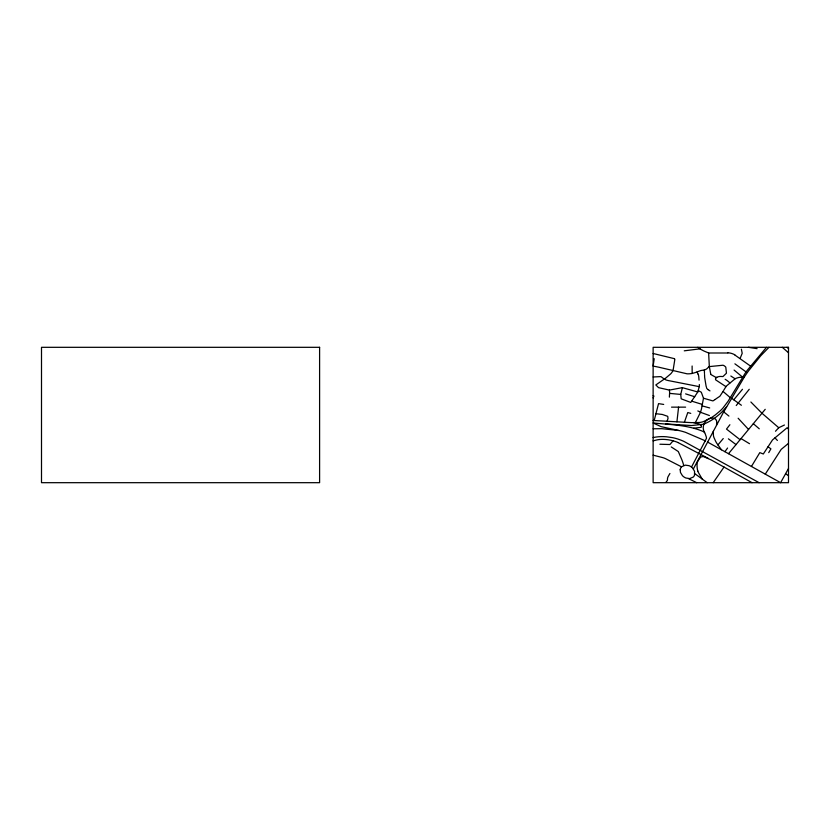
<?xml version="1.0" encoding="UTF-8"?>
<svg xmlns="http://www.w3.org/2000/svg" width="830" height="830" viewBox="0 0 830 830"><rect width="100%" height="100%" fill="white"/><g stroke="black" fill="none" stroke-linecap="round" stroke-linejoin="round"><path stroke-width="1.25" d="M669.374 397.134L669.613 393.109A14.805 14.805 0 0 0 669.571 391.739L669.374 390.09L658.543 387.651L655.835 384.944L665.121 378.501A24.61 24.61 0 0 0 665.722 378.075L670.515 374.019A11.61 11.61 0 0 0 671.812 372.525L673.057 370.574L674.832 359.4A1.691 1.691 0 0 0 674.323 358.602M713.323 431.237L713.406 435.325A12.595 12.595 0 0 0 713.893 437.379L715.636 441.259A32.474 32.474 0 0 0 716.726 443.189L721.467 449.787M676.917 421.827L678.577 407.146M654.206 358.685L653.127 366.103L655.679 366.58A161.062 161.062 0 0 1 659.134 367.285L687.012 373.801A20.895 20.895 0 0 0 691.11 373.604L691.411 373.583A14.027 14.027 0 0 0 692.791 373.293L694.793 372.712A36.499 36.499 0 0 0 696.91 371.996L700.364 370.699A10.292 10.292 0 0 1 701.506 370.429L704.307 369.973A6.215 6.215 0 0 0 705.593 369.506L706.382 369.06A8.061 8.061 0 0 0 708.042 367.617L708.83 366.787A1.089 1.089 0 0 1 709.214 366.611L723.003 365.231A7.978 7.978 0 0 1 724.341 365.854L725.472 366.767A2.781 2.781 0 0 1 725.804 367.265L726.447 373.199L722.982 376.55L720.658 376.447A8.705 8.705 0 0 0 716.881 377.276L716.788 377.349M716.539 425.136L716.736 421.588A1.992 1.992 0 0 0 716.643 421.256L716.373 420.623M698.248 390.546L701.319 392.258L703.487 398.213L701.672 407.914A28.013 28.013 0 0 1 700.178 412.946L695.312 422.709M699.317 384.518L699.368 385.649A6.152 6.152 0 0 1 699.317 386.448L697.802 391.988L690.757 402.436L681.181 398.825L680.745 394.426L682.364 387.651L669.374 390.09M654.185 420.53L658.543 403.629L663.689 404.438M697.657 461.345L700.468 457.34A4.171 4.171 0 0 1 701.506 456.842L701.703 456.791A6.422 6.422 0 0 1 703.622 456.614L711.186 459.934L752.053 482.687M684.397 422.273L687.779 412.562L690.757 413.371M667.05 421.225L668.015 418.517L667.745 416.349L662.33 414.461L655.939 413.714M740.194 358.249L742.207 353.269L741.387 349.212M653.127 397.944L653.936 396.045L653.127 395.702M693.361 468.96L723.241 412.686L744.469 376.779M691.504 467.072L706.465 438.375A6.723 6.723 0 0 0 706.278 436.912L705.095 433.416A5.717 5.717 0 0 0 703.726 431.735C688.029 424.856 670.018 424.659 653.127 422.978L661.043 426.63L677.934 430.303A67.323 67.323 0 0 1 685.653 432.389L705.573 440.938M788.5 468.494L780.605 482.687L707.616 442.079M768.736 452.63L770.904 448.843L768.03 446.789M723.781 390.193L725.98 386.624A8.29 8.29 0 0 1 726.603 385.857L735.11 378.791A6.007 6.007 0 0 1 735.868 378.397L736.76 378.065A27.11 27.11 0 0 1 739.074 377.422L742.611 377.152L734.083 370.056M723.252 391.096L720.004 396.076A4.098 4.098 0 0 1 719.444 396.564L718.624 397.093A28.739 28.739 0 0 0 717.96 397.518L715.024 399.552M751.441 466.46L759.803 452.63L763.32 453.989L772.523 439.91L787.151 427.73L788.5 429.037M765.27 474.158L781.186 449.383L788.5 443.355M669.914 473.484L668.046 476.721A6.391 6.391 0 0 0 667.455 479.284L667.476 479.418A2.521 2.521 0 0 1 667.247 480.622L665.847 482.417M713.198 482.687L724.061 467M736.241 405.528L749.241 389.28M724.901 451.696L727.578 448.034M729.892 424.742L726.499 429.079L740.07 439.713M766.484 347.314L747.436 370.066A95.668 95.668 0 0 0 745.018 373.479L728.055 401.305L722.93 408.059A45.017 45.017 0 0 1 720.015 411.016L715.512 414.761A68.506 68.506 0 0 1 711.912 417.293L703.456 421.609A20.605 20.605 0 0 1 699.711 422.47L691.463 422.636L653.127 420.468M726.613 406.679L722.359 411.535A44.063 44.063 0 0 1 719.34 414.377L716.487 416.722A54.365 54.365 0 0 1 706.309 423.03L705.168 423.549A19.09 19.09 0 0 1 703.072 424.286L691.546 425.551L665.67 423.923M728.501 453.699L765.219 409.315M733.762 399.801L742.477 389.28M717.877 444.963L723.252 438.551M673.12 440.792L669.914 444.517L659.892 444.237M775.5 431.247L778.758 427.73L784.443 425.022M768.964 347.314L760.695 355.831L748.764 370.605A122.944 122.944 0 0 0 744.469 376.779M714.786 399.718L713.178 400.776A1.204 1.204 0 0 1 712.794 400.88L703.487 398.213M653.127 440.844L657.142 439.858A31.073 31.073 0 0 1 663.772 439.381L665.805 439.506A40.265 40.265 0 0 1 678.131 442.556M727.879 352.999L708.633 352.999L704.514 351.266A37.34 37.34 0 0 1 700.001 348.839L684.262 350.831M653.127 428.778L661.728 428.674L678.65 430.459M653.127 376.986L659.632 376.664A13.84 13.84 0 0 1 660.389 376.644L660.825 376.685A1.494 1.494 0 0 1 661.271 376.83L661.977 377.36A21.061 21.061 0 0 1 662.506 377.837L665.951 379.943A30.409 30.409 0 0 0 668.202 380.545L699.285 386.656M671.532 407.146L685.611 407.146M693.693 428.187L701.07 427.336A1.214 1.214 0 0 0 701.371 426.776L701.402 426.475A2.013 2.013 0 0 0 700.707 424.784M757.095 348.662L748.452 347.314M669.603 393.379L680.745 394.426M653.127 353.487L674.292 358.643M653.127 455.162L662.703 457.61A30.316 30.316 0 0 1 663.73 457.932A15.511 15.511 0 0 1 666.106 458.949L681.554 466.844M702.087 405.87L709.712 407.955M682.364 387.651L697.802 391.988M691.847 401.201L702.356 404.438M685.611 393.877L694.762 396.761M700.406 412.251L709.442 415.54M697.802 410.943L700.479 412.064M678.11 442.598L708.488 458.502M688.537 478.599L696.671 482.687M716.363 377.619L711.154 374.704A3.03 3.03 0 0 1 710.833 374.195L710.833 374.195M734.706 354.898L750.507 366.082M759.118 482.687L683.816 441.363A43.347 43.347 0 0 0 682.291 440.699A75.24 75.24 0 0 0 680.299 439.91L678.037 439.101A46.013 46.013 0 0 0 672.559 437.649L666.511 436.788A44.83 44.83 0 0 0 653.117 437.555M741.014 438.572L749.511 443.697M725.96 386.645L715.751 379.912A1.639 1.639 0 0 1 715.533 378.822M700.001 348.839L697.74 347.314M785.564 473.774L788.5 475.652M730.825 376.011L735.11 378.791M671.263 446.945L678.307 451.551L681.793 459.571A59.49 59.49 0 0 1 683.484 464.551L683.744 465.464M709.982 390.899L708.26 389.716M731.51 398.193L741.387 405.258M734.892 363.831L746.097 371.923M694.855 473.702L707.202 482.687M728.398 438.821L736.023 444.6M700.686 424.804L699.285 424.109A22.711 22.711 0 0 0 698.756 423.933L698.372 423.798A33.262 33.262 0 0 0 693.652 422.719M723.698 411.856L728.937 416.079M787.027 347.314L788.5 348.538M778.758 427.73L761.971 413.236L750.87 402M753.329 423.684L759.263 428.809M723.055 391.428L730.286 397.684M782.296 347.314L788.5 352.76M774.971 437.877L777.399 440.45M738.14 418.247L748.546 429.463M702.18 479.035L698.321 472.353A13.56 13.56 0 0 1 697.864 471.077M697.044 371.944L698.092 374.247M706.548 387.465L706.33 386.853A15.054 15.054 0 0 1 706.091 386.095L704.691 377.712A34.372 34.372 0 0 1 704.629 376.706L704.535 374.434M710.698 373.894L709.328 366.58L708.633 352.999M704.597 432.648C701.07 426.641 704.732 419.171 711.632 418.061A3.569 3.569 0 0 1 712.368 418.019A4.565 4.565 0 0 1 716.508 420.478M699.036 380.14L698.829 377.443A11.703 11.703 0 0 0 698.186 374.216M704.338 369.962L704.494 373.459M692.116 365.999L692.168 373.438M697.802 471.087A20.055 20.055 0 0 1 697.065 466.17L697.044 465.142A13.145 13.145 0 0 1 697.646 461.335M727.889 352.781A16.019 16.019 0 0 1 734.768 354.773M708.156 389.685A5.333 5.333 0 0 1 706.589 388.056M715.564 378.822A2.677 2.677 0 0 1 716.767 377.308M725.14 379.279A23.157 23.157 0 0 1 729.871 382.941M680.195 469.739L680.476 472.457L682.405 475.642A9.701 9.701 0 0 0 685.974 478.028L689.657 478.588L693.268 477.063A4.99 4.99 0 0 0 694.523 475.175L694.544 471.253L692.614 468.068A9.701 9.701 0 0 0 689.045 465.682L685.362 465.132L681.752 466.657A4.99 4.99 0 0 0 680.496 468.545L680.195 469.739M319.602 347.314L41.5 347.314L41.5 482.687L319.602 482.687L319.602 347.314M788.5 347.314L653.127 347.314L653.127 482.687L788.5 482.687L788.5 347.314"/></g></svg>
